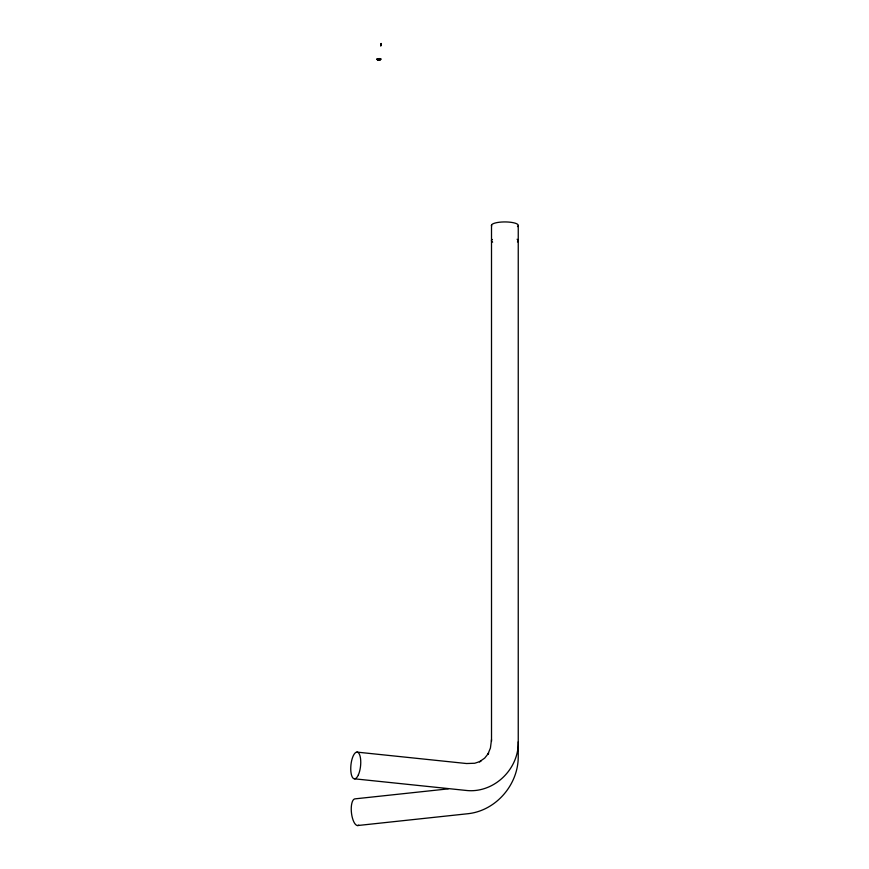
<?xml version="1.0" encoding="UTF-8"?>
<svg xmlns="http://www.w3.org/2000/svg" width="869" height="869" viewBox="0 0 869 869"><rect width="100%" height="100%" fill="white"/><g stroke="black" fill="none" stroke-linecap="round" stroke-linejoin="round"><path stroke-width="1.3" d="M491.517 741.344L491.506 225.104M518.25 225.701L518.239 757.095C518.109 784.826 496.069 810.516 468.304 813.677L357.528 825.55M491.506 739.606L490.42 748.068L487.846 754.27L488.671 753.108L484.663 758.137L479.427 761.765L480.894 761.233L474.724 763.254L466.534 763.525L356.887 752.109M518.25 741.833C518.978 769.402 493.538 793.755 465.849 790.41L354.617 778.83M380.014 59.429L377.385 58.907M380.274 59.776C376.581 58.408 378.515 61.351 380.264 59.255M380.687 59.211L380.198 58.951M377.678 59.342L380.274 59.049M381.187 43.45L380.752 46.122M380.264 59.45L379.46 59.613L380.111 59.157M380.492 59.592L380.687 58.962M377.83 59.19L379.177 59.049M377.537 58.744L377.244 59.537M380.198 59.429L380.492 58.842M379.177 59.646L380.492 59.103M380.274 58.983L379.71 59.125M380.35 59.679L380.894 58.951L379.807 58.668M377.819 58.82L378.384 58.614M377.928 58.875L379.916 58.82M379.807 59.516L377.385 59.472M378.33 59.82L379.916 59.765M448.219 788.867L355.204 798.839A13.426 4.964 83.9 0 0 351.565 813.742A13.426 4.964 83.9 0 0 358.788 825.148M378.33 58.766L379.405 58.766M379.405 59.82L377.385 59.679M379.405 58.571L377.048 58.82L377.244 59.592M379.351 58.614L380.35 58.701M377.819 59.559L378.558 59.646M377.711 59.374L378.276 59.613L377.048 59.364M377.928 59.765L377.048 59.559M381.002 43.613L381.002 45.416M517.098 239.257A13.426 3.476 0 0 1 517.446 241.919M492.647 242.125A13.426 3.476 0 0 1 492.31 239.464M491.658 226.005A13.426 3.476 0 0 1 506.051 221.943A13.426 3.476 0 0 1 517.489 226.592M358.408 774.768A13.426 4.834 -84.1 0 0 358.115 752.511A13.426 4.834 -84.1 0 0 350.75 769.119A13.426 4.834 -84.1 0 0 358.408 774.768"/></g></svg>
